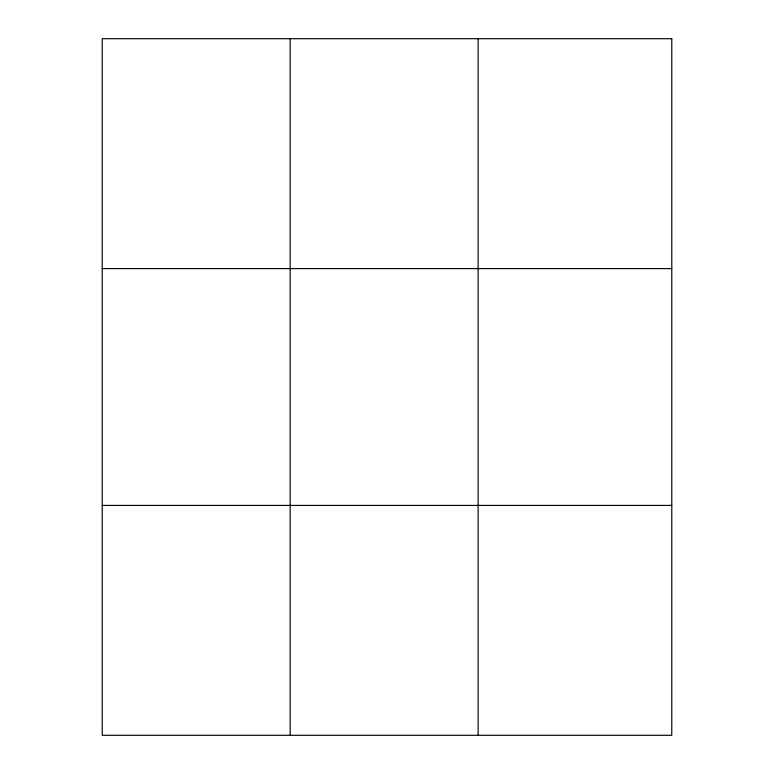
<?xml version="1.0" encoding="UTF-8"?>
<svg xmlns="http://www.w3.org/2000/svg" width="774" height="774" viewBox="0 0 774 774"><rect width="100%" height="100%" fill="white"/><g stroke="black" fill="none" stroke-linecap="round" stroke-linejoin="round"><path stroke-width="1.16" d="M290.173 735.3L290.173 38.7M478.129 735.3L478.129 38.7M102.226 268.578L671.774 268.578M102.226 505.422L671.774 505.422M671.774 38.7L671.774 735.3L102.226 735.3L102.226 38.7L671.774 38.7"/></g></svg>
